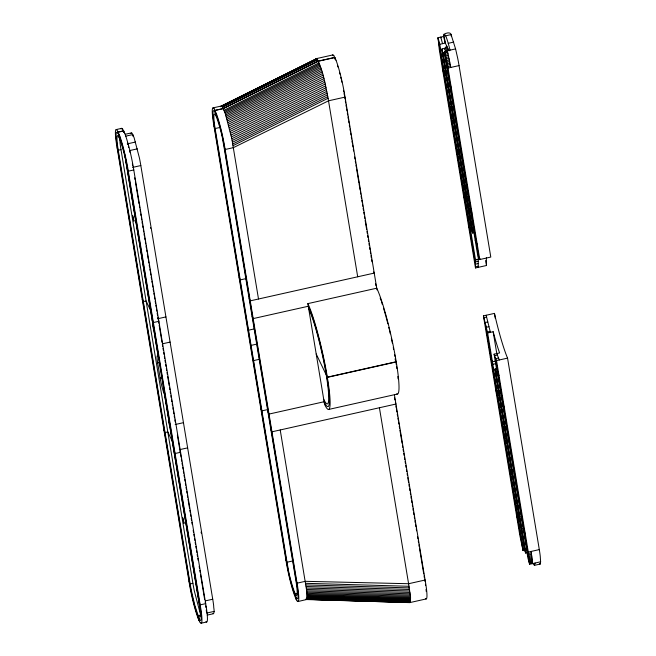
<?xml version="1.0" encoding="UTF-8"?>
<svg xmlns="http://www.w3.org/2000/svg" width="656" height="656" viewBox="0 0 656 656"><rect width="100%" height="100%" fill="white"/><g stroke="black" fill="none" stroke-linecap="round" stroke-linejoin="round"><path stroke-width="0.98" d="M486.473 257.562A57.408 6.527 77.4 0 0 486.432 264.36L486.506 265.491L475.485 267.951L475.502 259.702L439.782 44.288L438.011 37.712L443.522 36.482C444.825 28.11 449.647 48.905 450.073 50.143L455.576 48.897L457.65 58.064A27.314 3.108 77.4 0 1 459.052 65.592L490.795 257.062L479.774 259.53L477.986 257.111L444.243 53.595L444.555 51.357L450.073 50.143M478.24 267.345L478.257 259.087M298.062 601.503L306.516 599.535L307.049 597.19L306.705 590.851L280.219 429.967M409.237 602.495C412.386 599.059 409.016 591.048 409.016 586.284L379.414 407.745M130.954 133.562L131.462 132.758L132.069 133.209L134.095 137.653L139.433 158.022A27.314 3.108 77.4 0 1 140.827 165.55L212.733 599.223A27.314 3.108 77.4 0 1 213.676 605.783C213.438 607.825 215.299 613.065 213.02 613.655M524.89 550.195L523.062 550.614L519.831 535.37L483.431 315.864L494.452 313.396L494.87 315.233A57.408 6.527 77.4 0 0 506.752 356.167L507.555 358.127L539.306 549.597A27.314 3.108 77.4 0 1 540.241 556.157L540.618 561.79L535.116 563.037L534.468 565.48L533.082 563.676M540.618 561.79L540.273 564.029L539.363 563.783M119.679 136.505L120.04 142.918A27.864 3.165 77.4 0 0 120.999 149.625L192.905 583.307A27.864 3.165 77.4 0 0 194.34 591.007L199.801 611.851A20.631 2.345 77.4 0 0 201.08 615.033L198.325 615.648L197.71 614.237L194.84 605.349L191.585 591.622A27.864 3.165 77.4 0 1 190.15 583.93L118.244 150.24A27.864 3.165 77.4 0 1 117.285 143.533C115.136 119.302 125.878 157.899 125.731 161.163A27.864 3.165 77.4 0 1 127.166 168.863L199.071 602.544A27.864 3.165 77.4 0 1 200.031 609.252C200.433 610.875 201.261 620.896 198.325 615.648L199.194 620.756L200.17 622.462M474.37 232.601L472.533 233.011L471.557 229.329L442.013 48.938L447.523 47.708L446.105 51.143M496.912 368.549L495.075 368.959L525.595 553.033L527.432 552.623M523.062 550.614L523.365 548.375L487.646 332.961L483.431 315.864M258.505 299.005L231.806 138.703L225.303 113.66L222.597 107.272L221.474 106.042L220.76 106.748L316.733 58.769C323.49 70.709 325.269 84.952 328.098 98.252L357.7 276.791M315.782 59.352L316.274 58.646L332.805 54.94M444.35 49.093L446.687 45.961M445.211 48.897L446.966 46.543M446.326 51.225L448.081 48.872M446.605 51.808L448.36 49.454M221.064 106.157L316.733 58.769M220.9 106.395L316.487 58.646M221.982 106.411L317.004 59.015M222.277 106.78L317.291 59.376M222.597 107.272L317.619 59.868M224.04 110.274L319.054 62.869M224.459 111.323L319.472 63.927M224.877 112.447L319.89 65.042M225.303 113.66L320.325 66.264M225.746 114.964L320.759 67.56M226.189 116.35L321.21 68.946M226.64 117.809L321.661 70.405M227.099 119.335L322.121 71.939M227.558 120.925L322.572 73.529M228.017 122.574L323.031 75.178M228.468 124.271L323.49 76.875M228.919 126.009L323.941 78.613M229.362 127.781L324.384 80.385M229.805 129.585L324.818 82.18M230.231 131.397L325.245 84.001M230.65 133.234L325.663 85.829M231.051 135.062L326.065 87.666M231.437 136.891L326.45 89.487M231.806 138.703L326.819 91.307M232.158 140.499L327.172 93.103M232.486 142.27L327.508 94.866M232.798 144L327.82 96.604M233.077 145.648L328.098 98.252M445.563 35.85L451.066 34.604L455.576 48.897M448.228 43.329L453.731 42.082M483.849 317.709L486.604 317.086L490.401 332.346M484.997 322.547L487.752 321.924M486.178 327.319L488.933 326.696M487.383 331.977L490.139 331.354M487.646 332.961L493.156 331.723L494.116 335.249A57.408 6.527 77.4 0 0 498.97 351.157L499.593 352.936L494.083 354.166L494.616 355.683L497.371 355.06L499.29 359.972L507.555 358.127M494.616 355.683L495.731 358.643L498.486 358.02M495.731 358.643L496.535 360.595L499.29 359.972M535.116 563.037L529.597 564.267L528.285 552.073L539.306 549.597M528.506 553.484L531.262 552.86L531.032 551.45M528.72 554.853L531.475 554.23L531.262 552.86M528.908 556.173L531.663 555.55L531.475 554.23M529.072 557.428L531.827 556.805L531.663 555.55M529.22 558.633L531.975 558.01L531.827 556.805M529.343 559.765L532.098 559.142L531.975 558.01M529.441 560.823L532.196 560.199L532.098 559.142M529.515 561.807L532.27 561.183L532.196 560.199M529.564 562.717L532.319 562.094L532.27 561.183M529.597 563.529L532.352 562.914L532.319 562.094M534.771 565.275L540.273 564.029M439.782 44.288L445.293 43.05L449.057 50.906M444.825 52.209L442.989 52.619L441.873 50.299M441.66 55.596L443.497 55.186M116.12 129.585L121.631 128.355M212.987 107.896L221.252 106.042M442.39 59.991L444.227 59.581M125.649 134.193L131.159 132.963M125.501 136.21L132.848 134.562L133.184 136.579M479.774 259.53L448.032 68.052L459.052 65.592M444.268 71.307L446.105 70.897M127.239 143.885L135.505 142.032M345.056 97.104L328.525 100.811L233.413 147.641L225.147 149.494L224.59 148.33M444.989 75.694L446.826 75.284M118.244 150.24L120.999 149.625M215.111 128.551A27.864 3.165 77.4 0 1 214.151 121.836C212.003 97.605 222.745 136.21 222.597 139.466A27.864 3.165 77.4 0 1 224.032 147.165L295.938 580.847A27.864 3.165 77.4 0 1 296.897 587.563C299.038 611.794 288.304 573.188 288.451 569.933A27.864 3.165 77.4 0 1 287.016 562.233L215.111 128.551L219.703 127.518M130.003 150.495L137.35 148.846M446.867 87.01L448.704 86.6M447.597 91.405L449.434 90.995M132.561 167.403L140.827 165.55M133.791 169.953L128.281 171.191L127.723 170.027M449.475 102.713L451.312 102.303M450.205 107.108L452.041 106.698M452.074 118.424L453.911 118.006M452.804 122.811L454.641 122.401M454.682 134.127L456.519 133.717M455.412 138.523L457.248 138.104M457.281 149.83L459.118 149.42M458.011 154.226L459.848 153.816M459.889 165.533L461.726 165.123M460.619 169.929L462.455 169.519M462.496 181.245L464.333 180.835M463.218 185.632L465.055 185.222M465.096 196.948L466.933 196.538M465.826 201.343L467.662 200.933M467.703 212.651L469.54 212.241M468.433 217.046L470.27 216.636M246.64 278.472L240.203 279.915L239.096 277.586M470.303 228.362L472.14 227.944M471.557 229.329L474.313 228.714M157.661 318.759L165.927 316.905M475.502 259.702L480.094 258.677M307.853 303.621A56.842 6.462 77.4 0 1 326.59 372.788L328.041 381.571A56.842 6.462 77.4 0 1 324.556 404.367L307.853 303.621L376.741 288.197A56.842 6.462 77.4 0 1 395.47 357.364L396.929 366.138A56.842 6.462 77.4 0 1 396.749 393.862M308.287 306.254L253.183 318.595L252.101 316.454M162.754 343.744L170.101 342.096M248.542 330.189L254.446 328.869M165.132 395.634A12.792 1.451 77.4 0 1 160.154 378.094L157.653 362.989L159.49 362.571M251.068 345.392L256.972 344.072M160.154 378.094L161.991 377.684M253.585 360.595L259.489 359.267M396.224 361.727L327.336 377.151L326.795 376.101A53.997 6.142 77.4 0 0 308.271 306.147M396.257 361.948L327.377 377.372L326.795 376.101A53.997 6.142 77.4 0 1 324.138 401.841M175.193 424.522L183.459 422.677M268.353 409.426L261.924 410.869L260.809 408.54M495.182 361.169L492.426 361.784L490.311 357.372M324.121 401.734L269.017 414.075L267.869 411.566M492.845 364.301L496.518 363.481M328.492 409.483L397.372 394.051M496.051 372.641L497.888 372.231M494.722 375.617L496.559 375.207M179.375 449.713L187.641 447.868M495.452 380.013L497.289 379.603M497.33 391.32L499.167 390.91M498.052 395.716L499.888 395.306M499.929 407.032L501.766 406.613M500.659 411.419L502.496 411.009M502.537 422.735L504.374 422.325M503.267 427.13L505.104 426.712M505.136 438.438L506.973 438.028M505.866 442.833L507.703 442.423M507.744 454.141L509.581 453.731M508.474 458.536L510.311 458.126M510.343 469.852L512.18 469.442M511.073 474.239L512.91 473.829M512.951 485.555L514.788 485.145M513.681 489.95L515.518 489.54M515.559 501.258L517.395 500.848M516.28 505.653L518.117 505.243M190.15 583.93L192.905 583.307M287.016 562.233L292.527 560.995M518.158 516.969L519.995 516.551M518.888 521.356L520.725 520.946M205.385 600.863L212.733 599.223M520.766 532.672L522.602 532.262M521.495 537.067L523.332 536.649M206.706 613.065L214.053 611.417M297.947 593.336L295.192 593.951L296.061 599.059L297.037 600.773M207.28 615.098L213.708 613.655M527.375 548.728L524.62 549.351L525.595 553.033L495.075 368.959L524.62 549.351L525.735 551.68M201.195 623.2L206.706 621.962M425.129 580.027L408.598 583.725L305.319 581.323L297.053 583.176L296.496 582.011M426.228 598.92L409.697 602.626L305.598 599.281L410.049 602.274M444.555 51.357L444.916 52.841L447.671 52.226L450.787 67.445M444.916 52.841L445.276 54.35L448.032 53.743M445.276 54.35L445.629 55.883L448.384 55.268M448.032 68.052L445.973 57.425L448.729 56.818M446.31 58.983L449.065 58.368M446.629 60.532L449.385 59.917M446.941 62.074L449.696 61.467M447.236 63.607L449.991 62.992M447.515 65.116L450.27 64.509M447.777 66.6L450.541 65.994M475.452 260.03L478.208 259.415M475.329 261.916L478.085 261.301M475.321 264.188L478.076 263.573M475.411 266.828L478.167 266.213M305.647 583.315L409.016 586.284M305.909 584.922L409.278 587.891M306.147 586.505L409.516 589.473M306.36 588.022L409.729 590.99M306.549 589.473L409.918 592.442M306.705 590.851L410.074 593.819M306.836 592.138L410.205 595.107M306.934 593.344L410.303 596.312M307.008 594.459L410.377 597.427M307.049 595.476L410.418 598.444M307.065 596.386L410.435 599.354M307.049 597.19L410.418 600.158M307 597.895L410.369 600.863M306.926 598.477L410.295 601.445M306.819 598.944L410.189 601.913M305.868 599.527L409.885 602.503M333.83 55.678L336.003 60.221M214.012 108.625L216.193 113.176A28.651 3.255 77.4 0 1 224.516 145.829M122.656 129.093L124.829 133.635M443.087 68.642C442.234 71.192 446.072 79.122 443.087 68.642L438.019 38.048M449.795 82.631C448.934 85.182 452.779 93.119 449.795 82.631L444.719 52.045M463.931 194.299C463.07 196.849 466.908 204.779 463.931 194.299L443.923 73.677M470.623 208.264C469.762 210.814 473.599 218.751 470.623 208.264L450.631 87.666M496.157 388.672C495.296 391.222 499.142 399.151 496.157 388.672L485.596 324.982M502.849 402.636C501.988 405.187 505.833 413.124 502.849 402.636L495.411 357.799M516.985 514.304C516.182 517.223 519.978 524.488 516.985 514.304L496.994 393.707M523.685 528.293C522.832 530.843 526.67 538.781 523.685 528.293L503.685 407.679M153.906 328.402C151.446 318.726 153.881 333.732 154.127 329.706M169.617 423.374C166.747 413.911 170.888 433.116 169.773 424.096M477.297 244.606L475.182 240.186M444.063 72.324L444.629 73.505M449.089 82.812L449.655 83.984M464.899 197.981L465.465 199.145M469.926 208.452L470.483 209.617M468.605 226.451L470.721 230.879M499.011 375.519L496.887 371.091M497.133 392.354L497.691 393.518M502.152 402.825L502.709 403.998M517.961 517.986L518.527 519.158M522.98 528.474L523.545 529.646M373.674 271.92L374.232 273.085L250.239 300.858L249.124 298.529M395.125 359.513L395.683 360.677A53.997 6.142 77.4 0 0 395.256 358.143M395.388 402.882L395.945 404.047L271.953 431.812L270.838 429.491M213.995 126.223L214.553 127.387M316.208 353.994L326.245 374.937A51.16 5.814 77.4 0 1 323.72 399.324M117.129 147.92L117.686 149.076M285.901 559.904L286.459 561.069M213.405 122.631L286.516 563.545A28.651 3.255 77.4 0 0 294.864 596.279L296.061 599.059M158.326 320.153L158.883 321.317L153.373 322.555L152.258 320.226M151.364 311.994L146.091 300.989L143.336 301.604L142.221 299.275M172.266 441.258L167.805 431.951L165.05 432.566L163.934 430.238M173.971 451.18L175.086 453.509L180.597 452.271L180.039 451.115L181.04 457.125M205.139 602.479L205.697 603.635L200.187 604.873L199.629 603.709M189.035 581.601L189.592 582.766M197.989 617.919L199.194 620.756M119.318 134.874L117.145 130.323A28.651 3.255 77.4 0 0 116.555 144.361L189.65 585.242A28.651 3.255 77.4 0 0 197.997 617.977M496.838 353.551L497.371 355.06M443.522 36.482L445.293 43.05L443.874 34.251C447.08 32.587 451.795 31.431 451.402 36.597M442.538 43.673L440.766 37.097L440.775 37.827M529.597 564.267L527.826 557.682L494.083 354.166M444.768 48.323L445.498 51.086M150.544 227.648L150.716 228.354M447.318 50.758L447.671 52.226M486.186 315.241L486.604 317.086M445.629 55.883L445.973 57.425M335.101 59.114L334.798 57.384L318.267 61.09L223.245 108.486L214.979 110.339L215.857 115.448M118.572 134.628L118.113 132.036L123.623 130.798L123.927 132.528L123.697 130.954L118.187 132.192L118.99 137.145M344.351 92.898L377.02 289.878M224.532 145.853L297.644 586.767M133.176 166.312L206.287 607.226M127.666 167.551L200.777 608.465A28.651 3.255 77.4 0 1 200.178 622.536M485.686 260.547L486.506 265.491M494.452 313.396L495.272 318.332M493.156 331.723L496.789 353.592M496.535 360.595L528.285 552.073M471.459 213.298L478.888 258.144M524.521 533.328L529.597 563.922M464.76 199.334L475.321 263.031M517.822 519.339L522.889 549.925M475.485 267.951L439.331 49.905L438.011 37.712M394.445 394.978L425.81 584.184A28.651 3.255 77.4 0 1 425.506 598.6M344.08 93.423L344.359 95.104M344.662 96.94L344.999 98.949M345.327 100.95L345.663 102.951M345.991 104.952L346.319 106.953M346.655 108.953L346.983 110.954M347.319 112.963L347.647 114.964M347.983 116.965L348.311 118.966M348.648 120.966L348.976 122.967M349.312 124.968L349.64 126.977M349.976 128.978L350.304 130.979M350.64 132.979L350.968 134.98M351.304 136.981L351.632 138.982M351.969 140.991L352.297 142.992M352.633 144.992L352.961 146.993M353.297 148.994L353.625 150.995M354.625 157.005L354.953 159.006M355.281 161.007L355.618 163.008M355.946 165.009L356.282 167.009M356.61 169.018L358.939 183.032M359.103 184.041L360.111 190.101M360.447 192.118L360.775 194.143M361.112 196.16L361.448 198.178M361.784 200.203L362.12 202.22M362.456 204.246L362.793 206.263M363.121 208.28L363.457 210.305M363.793 212.323L364.129 214.348M364.465 216.365L364.802 218.382M365.138 220.408L366.638 229.493M366.975 231.519L367.311 233.536M367.647 235.561L367.983 237.579M368.319 239.596L368.647 241.621M368.984 243.638L369.32 245.656M369.656 247.681L369.992 249.698M370.328 251.724L370.665 253.741M370.993 255.758L371.329 257.783M371.665 259.801L372.001 261.818M375.634 283.753L375.962 285.721M394.576 397.954L394.896 399.922M395.896 405.908L396.224 407.934M396.56 409.951L396.896 411.976M397.233 413.993L397.569 416.011M397.905 418.036L398.241 420.053M398.569 422.07L398.905 424.096M399.242 426.113L399.578 428.138M399.914 430.156L402.087 443.284M402.423 445.309L402.759 447.326M403.096 449.352L403.432 451.369M403.768 453.386L404.096 455.412M404.432 457.429L404.768 459.454M405.105 461.471L405.441 463.489M405.777 465.514L406.113 467.531M406.441 469.548L406.777 471.574M407.114 473.591L407.45 475.616M407.786 477.634L408.622 482.685M408.959 484.702L409.295 486.727M409.623 488.745L409.959 490.762M410.295 492.779L410.623 494.78M410.959 496.781L411.287 498.781M411.624 500.782L411.952 502.783M412.288 504.792L412.616 506.793M412.952 508.794L413.28 510.794M413.616 512.795L413.944 514.796M414.28 516.797L414.608 518.806M414.945 520.807L415.273 522.807M415.609 524.808L415.937 526.809M416.273 528.81L416.601 530.811M417.601 536.821L417.929 538.822M418.266 540.823L418.594 542.824M418.93 544.824L419.258 546.833M419.586 548.834L423.735 573.861M424.071 575.861L424.399 577.862M424.711 579.699L424.99 581.38M134.726 177.809L135.054 179.81M135.39 181.819L139.047 203.86M139.375 205.861L139.712 207.87M140.04 209.871L140.376 211.88M140.704 213.881L141.04 215.881M141.368 217.89L141.704 219.891M142.032 221.892L142.368 223.901M142.696 225.902L143.033 227.911M143.369 229.912L143.697 231.912M144.033 233.921L144.361 235.922M144.697 237.931L145.025 239.932M145.361 241.933L145.689 243.942M146.026 245.943L146.354 247.952M146.69 249.961L147.018 251.961M147.354 253.97L148.182 258.981M148.518 260.99L148.846 262.99M149.183 264.999L149.519 267.008M149.847 269.009L150.183 271.018M150.511 273.019L150.847 275.028M151.175 277.029L151.511 279.038M151.839 281.047L152.176 283.048M152.512 285.057L152.84 287.057M153.176 289.066L153.504 291.075M153.84 293.076L154.168 295.085M154.504 297.086L154.832 299.095M155.169 301.104L155.505 303.105M155.833 305.114L156.169 307.115M156.497 309.124L156.833 311.124M157.161 313.133L157.497 315.142M157.825 317.143L158.162 319.152M158.498 321.161L158.826 323.178M159.162 325.187L161.999 342.317M162.335 344.326L162.672 346.343M163.008 348.361L163.336 350.378M163.672 352.387L164.008 354.404M164.344 356.421L164.672 358.43M165.009 360.447L165.345 362.465M165.681 364.474L166.009 366.491M166.345 368.508L166.681 370.525M167.009 372.534L167.346 374.551M167.682 376.569L169.182 385.63M169.519 387.647L169.855 389.664M170.183 391.673L170.519 393.69M170.855 395.707L171.191 397.725M171.519 399.734L171.856 401.751M172.192 403.768L172.528 405.777M172.856 407.794L173.192 409.811M173.528 411.82L173.865 413.838M174.193 415.855L174.529 417.872M174.865 419.881L175.201 421.898M177.366 434.994L179.875 450.106M181.376 459.134L181.704 461.143M182.04 463.144L182.368 465.153M182.704 467.154L183.032 469.163M183.368 471.164L183.696 473.173M184.033 475.182L184.361 477.183M184.697 479.192L185.033 481.192M185.361 483.201L185.697 485.21M186.025 487.211L186.361 489.22M186.689 491.221L187.026 493.23M187.354 495.239L187.69 497.24M188.026 499.249L189.518 508.269M189.855 510.278L190.183 512.279M190.519 514.288L190.847 516.297M191.183 518.297L191.511 520.306M191.847 522.307L192.183 524.316M193.176 530.327L193.512 532.336M193.84 534.337L194.176 536.346M194.504 538.346L194.84 540.347M195.168 542.356L195.504 544.357M195.832 546.366L196.169 548.367M196.497 550.368L196.833 552.377M197.161 554.377L197.497 556.386M197.825 558.387L198.161 560.388M199.162 566.399L199.49 568.408M199.826 570.408L200.154 572.417M200.49 574.418L204.639 599.469M127.395 168.075L199.949 605.66M124.755 154.709L153.061 325.409M153.898 330.444L158.276 356.889M164.541 394.666L168.928 421.111M169.765 426.146L200.408 610.99M117.358 147.124L189.92 584.717A25.781 2.927 77.4 0 0 198.76 618.272A25.781 2.927 77.4 0 0 199.932 605.619M335.126 59.163L334.872 57.539L318.34 61.246L223.319 108.642L215.053 110.495L215.439 112.93M295.61 596.468L295.987 598.903M198.743 618.165L199.121 620.601M201.113 531.975L201.244 533.082M532.352 562.914L532.36 563.652M127.371 168.026A25.781 2.927 77.4 0 0 118.547 134.513A25.781 2.927 77.4 0 0 117.383 147.174M127.51 143.074A25.781 2.927 77.4 0 1 127.92 144.509M128.33 145.993A25.781 2.927 77.4 0 1 128.74 147.526M129.552 150.691A25.781 2.927 77.4 0 1 129.945 152.315M132.356 163.729A25.781 2.927 77.4 0 1 132.627 165.279M205.681 605.865A25.781 2.927 77.4 0 1 205.902 607.292M206.263 609.982A25.781 2.927 77.4 0 1 206.533 612.401M121.139 129.052A28.651 3.255 77.4 0 1 122.639 129.019M124.829 133.578A28.651 3.255 77.4 0 1 133.16 166.288M119.318 134.816A28.651 3.255 77.4 0 1 127.649 167.518M206.271 607.194A28.651 3.255 77.4 0 1 205.984 621.65M157.653 362.989A12.792 1.451 77.4 0 1 158.99 358.627M337.463 65.707A25.781 2.927 77.4 0 1 337.865 66.961M339.505 72.578A25.781 2.927 77.4 0 1 339.915 74.112M340.726 77.277A25.781 2.927 77.4 0 1 341.12 78.9M341.497 80.532A25.781 2.927 77.4 0 1 341.874 82.18M343.523 90.315A25.781 2.927 77.4 0 1 343.801 91.865M308.689 308.664A51.16 5.814 77.4 0 1 326.245 374.937M380.168 298.07A53.997 6.142 77.4 0 1 380.98 300.366M381.538 301.981A53.997 6.142 77.4 0 1 382.374 304.54M383.514 308.181A53.997 6.142 77.4 0 1 384.375 311.067M384.67 312.051A53.997 6.142 77.4 0 1 385.818 316.118M386.048 316.955A53.997 6.142 77.4 0 1 387.876 323.859M388.778 327.426A53.997 6.142 77.4 0 1 389.213 329.23M389.434 330.14A53.997 6.142 77.4 0 1 390.295 333.789M391.337 338.381A53.997 6.142 77.4 0 1 392.329 342.973M393.272 347.532A53.997 6.142 77.4 0 1 393.625 349.345M394.633 354.675A53.997 6.142 77.4 0 1 394.953 356.421M395.953 362.333A53.997 6.142 77.4 0 1 396.331 364.761M396.626 366.729A53.997 6.142 77.4 0 1 396.896 368.647M397.839 376.511A53.997 6.142 77.4 0 1 398.044 378.824M425.424 584.25A25.781 2.927 77.4 0 1 425.621 585.628M426.056 589.35A25.781 2.927 77.4 0 1 426.211 591.45M332.444 55.276A28.651 3.255 77.4 0 1 333.814 55.604M335.995 60.163A28.651 3.255 77.4 0 1 344.334 92.873M297.627 586.735A28.651 3.255 77.4 0 1 297.053 600.839M213.421 122.664A28.651 3.255 77.4 0 1 213.995 108.56M132.602 215.668L133.931 221.031L132.602 215.668M182.712 517.879L184.041 523.242L182.712 517.879M472.673 231.658L472.533 233.011L442.013 48.938L472.673 231.658M296.815 583.963L224.262 146.378A25.781 2.927 77.4 0 0 215.422 112.824A25.781 2.927 77.4 0 0 214.25 125.476L286.787 563.02A25.781 2.927 77.4 0 0 295.626 596.575A25.781 2.927 77.4 0 0 296.799 583.922"/></g></svg>
